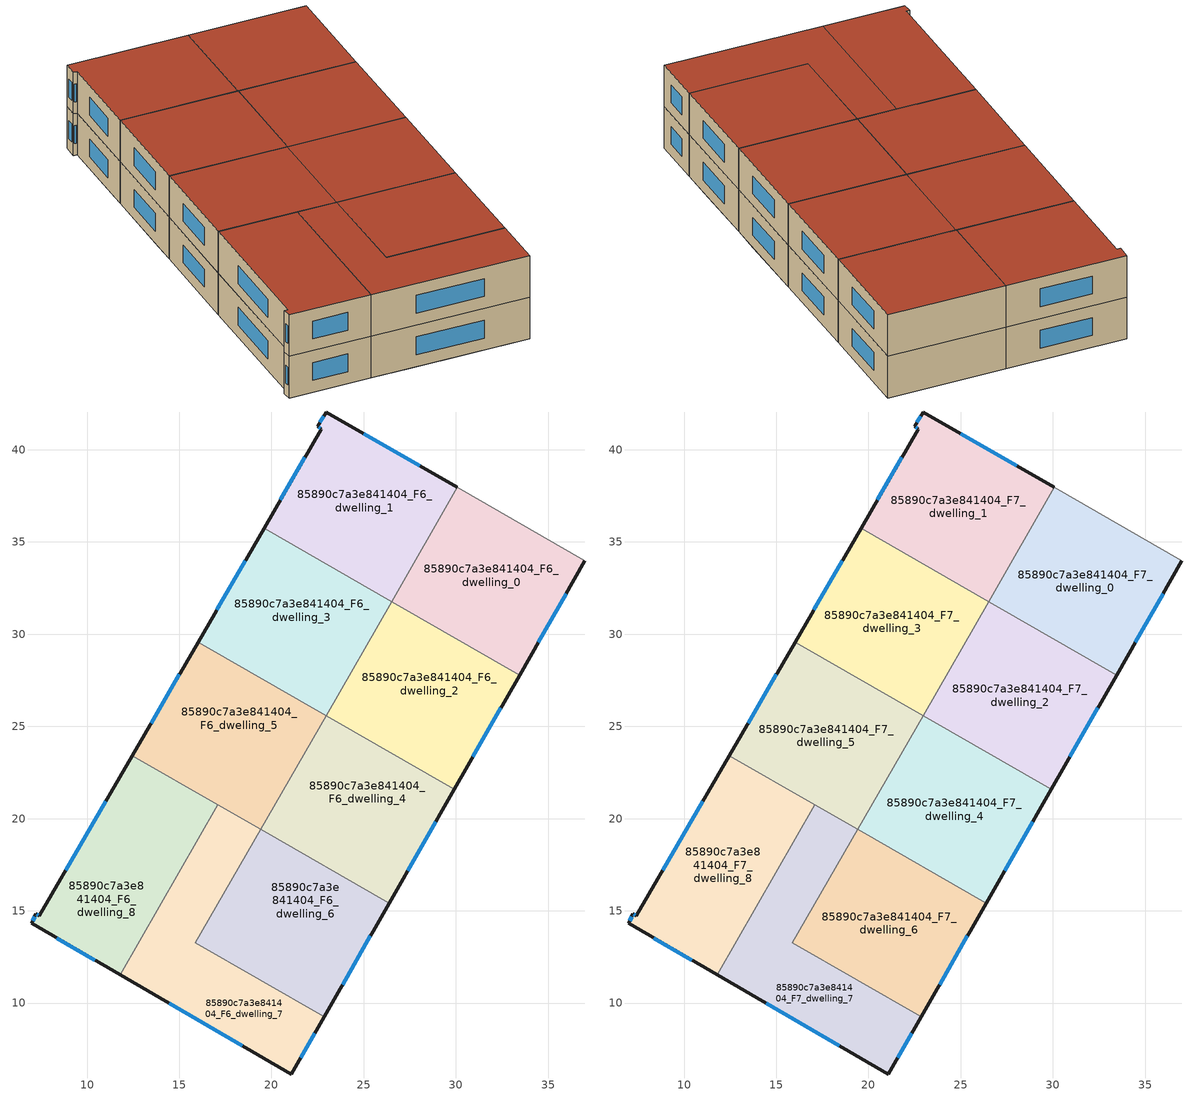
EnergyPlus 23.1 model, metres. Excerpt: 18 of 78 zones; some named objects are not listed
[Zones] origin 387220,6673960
85890c7a3e841404_F6_dwelling_0
 floor to 85890c7a3e841404_F5_dwelling_0 (EU_floor_Construction): 36.99,33.98 33.8,28.4 26.86,32.39 30.07,37.96 z18
 floor to 85890c7a3e841404_F5_dwelling_2 (EU_floor_Construction): 33.8,28.4 33.45,27.78 26.52,31.77 26.88,32.38 z18
 floor to 85890c7a3e841404_F5_dwelling_3 (EU_floor_Construction): 26.88,32.38 26.52,31.77 26.51,31.77 26.86,32.39 z18
 wall outside (EU_wall_Construction): 33.45,27.78 36.99,33.98 z18:21
 wall to 85890c7a3e841404_F6_dwelling_1 (EU_wall_Construction): 30.07,37.96 26.51,31.77 19.59,35.75 z18:21
 wall adiabatic (EU_wall_Construction): 36.99,33.98 30.07,37.96 z18:21
 wall to 85890c7a3e841404_F6_dwelling_2 (EU_wall_Construction): 26.52,31.77 33.45,27.78 z18:21
 wall to 85890c7a3e841404_F6_dwelling_3 (EU_wall_Construction): 19.59,35.75 26.51,31.77 26.52,31.77 z18:21
 window (EU_Window_Construction): 34.46,29.55 35.98,32.21 z18.86:20.14
85890c7a3e841404_F6_dwelling_1
 floor to 85890c7a3e841404_F5_dwelling_1 (EU_floor_Construction): 30.07,37.96 26.86,32.39 19.95,36.37 22.71,41.12 22.5,41.28 22.96,42.05 z18
 floor adiabatic (EU_floor_Construction): 26.86,32.39 26.51,31.77 19.59,35.75 19.95,36.37 z18
 wall outside (EU_wall_Construction): 30.07,37.96 22.96,42.05 22.5,41.28 22.71,41.12 19.59,35.75 z18:21
 window (EU_Window_Construction): 21.82,39.58 20.48,37.28 / 22.56,41.23 22.65,41.16 / 22.83,41.83 22.63,41.5 / 28.04,39.13 24.99,40.88 z18.86:20.14
85890c7a3e841404_F6_dwelling_2
 floor to 85890c7a3e841404_F5_dwelling_2 (EU_floor_Construction): 33.45,27.78 30.61,22.82 23.67,26.82 26.52,31.76 z18
 floor to 85890c7a3e841404_F5_dwelling_4 (EU_floor_Construction): 30.61,22.82 29.91,21.59 22.96,25.58 23.67,26.82 z18
 wall outside (EU_wall_Construction): 29.91,21.59 33.45,27.78 z18:21
 wall to 85890c7a3e841404_F6_dwelling_3 (EU_wall_Construction): 26.52,31.76 22.96,25.58 z18:21
 wall to 85890c7a3e841404_F6_dwelling_4 (EU_wall_Construction): 22.96,25.58 29.91,21.59 z18:21
 window (EU_Window_Construction): 30.92,23.36 32.44,26.01 z18.86:20.14
85890c7a3e841404_F6_dwelling_3
 floor to 85890c7a3e841404_F5_dwelling_3 (EU_floor_Construction): 26.52,31.76 23.67,26.82 16.73,30.81 19.59,35.75 z18
 floor to 85890c7a3e841404_F5_dwelling_5 (EU_floor_Construction): 23.67,26.82 22.96,25.58 16.02,29.58 16.73,30.81 z18
 wall outside (EU_wall_Construction): 19.59,35.75 16.02,29.58 z18:21
 wall to 85890c7a3e841404_F6_dwelling_5 (EU_wall_Construction): 16.02,29.58 22.96,25.58 z18:21
 window (EU_Window_Construction): 18.57,33.99 17.04,31.34 z18.86:20.14
85890c7a3e841404_F6_dwelling_4
 floor to 85890c7a3e841404_F5_dwelling_4 (EU_floor_Construction): 29.91,21.59 27.43,17.26 20.48,21.26 22.96,25.58 z18
 floor to 85890c7a3e841404_F5_dwelling_6 (EU_floor_Construction): 27.43,17.26 26.37,15.41 19.41,19.41 20.48,21.26 z18
 wall outside (EU_wall_Construction): 26.37,15.41 29.91,21.59 z18:21
 wall to 85890c7a3e841404_F6_dwelling_6 (EU_wall_Construction): 19.41,19.41 26.37,15.41 z18:21
 wall to 85890c7a3e841404_F6_dwelling_5 (EU_wall_Construction): 22.96,25.58 19.41,19.41 z18:21
 window (EU_Window_Construction): 27.38,17.17 28.9,19.82 z18.86:20.14
85890c7a3e841404_F6_dwelling_5
 floor to 85890c7a3e841404_F5_dwelling_5 (EU_floor_Construction): 22.96,25.58 20.47,21.26 13.52,25.26 16.02,29.58 z18
 floor to 85890c7a3e841404_F5_dwelling_7 (EU_floor_Construction): 20.47,21.26 19.41,19.41 12.45,23.42 13.52,25.26 z18
 wall outside (EU_wall_Construction): 16.02,29.58 12.45,23.42 z18:21
 wall to 85890c7a3e841404_F6_dwelling_8 (EU_wall_Construction): 12.45,23.42 17.09,20.75 z18:21
 wall to 85890c7a3e841404_F6_dwelling_7 (EU_wall_Construction): 17.09,20.75 19.41,19.41 z18:21
 window (EU_Window_Construction): 15,27.82 13.47,25.18 z18.86:20.14
85890c7a3e841404_F6_dwelling_6
 floor to 85890c7a3e841404_F5_dwelling_6 (EU_floor_Construction): 26.37,15.41 24.26,11.71 17.29,15.72 19.41,19.41 z18
 floor to 85890c7a3e841404_F5_dwelling_8 (EU_floor_Construction): 24.26,11.71 22.85,9.25 15.88,13.26 17.29,15.71 z18
 floor adiabatic (EU_floor_Construction): 19.41,19.41 17.29,15.71 15.87,13.26 z18
 wall outside (EU_wall_Construction): 22.85,9.25 26.37,15.41 z18:21
 wall to 85890c7a3e841404_F6_dwelling_7 (EU_wall_Construction): 19.41,19.41 15.87,13.26 22.85,9.25 z18:21
 window (EU_Window_Construction): 23.85,11.01 25.37,13.65 z18.86:20.14
85890c7a3e841404_F6_dwelling_7
 floor to 85890c7a3e841404_F5_dwelling_8 (EU_floor_Construction): 22.85,9.25 21.08,6.15 14.11,10.19 15.88,13.26 z18
 floor to 85890c7a3e841404_F5_dwelling_7 (EU_floor_Construction): 19.41,19.41 17.29,15.72 14.96,17.06 17.09,20.75 z18
 floor to 85890c7a3e841404_F5_dwelling_9 (EU_floor_Construction): 17.29,15.72 14.11,10.19 11.79,11.54 14.96,17.06 z18
 wall outside (EU_wall_Construction): 11.79,11.54 21.08,6.15 22.85,9.25 z18:21
 wall to 85890c7a3e841404_F6_dwelling_8 (EU_wall_Construction): 17.09,20.75 11.79,11.54 z18:21
 window (EU_Window_Construction): 21.58,7.04 22.34,8.36 / 14.44,10 18.42,7.69 z18.86:20.14
85890c7a3e841404_F6_dwelling_8
 floor to 85890c7a3e841404_F5_dwelling_7 (EU_floor_Construction): 17.09,20.75 14.96,17.06 10.31,19.73 12.45,23.42 z18
 floor to 85890c7a3e841404_F5_dwelling_9 (EU_floor_Construction): 14.96,17.06 11.79,11.54 6.99,14.32 7.22,14.84 7.42,14.73 10.31,19.73 z18
 wall outside (EU_wall_Construction): 12.45,23.42 7.42,14.73 7.22,14.84 6.99,14.32 11.79,11.54 z18:21
 window (EU_Window_Construction): 8.36,13.52 10.42,12.33 / 7.15,14.69 7.06,14.47 / 7.36,14.76 7.27,14.81 / 11.01,20.94 8.86,17.21 z18.86:20.14
85890c7a3e841404_F7_dwelling_0
 floor to 85890c7a3e841404_F6_dwelling_0 (EU_floor_Construction): 36.99,33.98 33.45,27.78 26.51,31.77 30.07,37.96 z21
 wall outside (EU_wall_Construction): 33.45,27.78 36.99,33.98 z21:24
 wall to 85890c7a3e841404_F7_dwelling_1 (EU_wall_Construction): 30.07,37.96 26.51,31.77 19.59,35.75 z21:24
 wall adiabatic (EU_wall_Construction): 36.99,33.98 30.07,37.96 z21:24
 wall to 85890c7a3e841404_F7_dwelling_2 (EU_wall_Construction): 26.52,31.77 33.45,27.78 z21:24
 wall to 85890c7a3e841404_F7_dwelling_3 (EU_wall_Construction): 19.59,35.75 26.51,31.77 26.52,31.77 z21:24
 window (EU_Window_Construction): 34.46,29.55 35.98,32.21 z21.86:23.14
 roof outside (EU_roof_Construction): 33.45,27.78 36.99,33.98 30.07,37.96 26.51,31.77 z24
85890c7a3e841404_F7_dwelling_1
 floor to 85890c7a3e841404_F6_dwelling_1 (EU_floor_Construction): 30.07,37.96 26.51,31.77 19.59,35.75 22.71,41.12 22.5,41.28 22.96,42.05 z21
 wall outside (EU_wall_Construction): 30.07,37.96 22.96,42.05 22.5,41.28 22.71,41.12 19.59,35.75 z21:24
 window (EU_Window_Construction): 21.82,39.58 20.48,37.28 / 22.56,41.23 22.65,41.16 / 22.83,41.83 22.63,41.5 / 28.04,39.13 24.99,40.88 z21.86:23.14
 roof outside (EU_roof_Construction): 26.51,31.77 30.07,37.96 22.96,42.05 22.5,41.28 22.71,41.12 19.59,35.75 z24
85890c7a3e841404_F7_dwelling_2
 floor to 85890c7a3e841404_F6_dwelling_2 (EU_floor_Construction): 33.45,27.78 29.91,21.59 22.96,25.58 26.52,31.76 z21
 wall outside (EU_wall_Construction): 29.91,21.59 33.45,27.78 z21:24
 wall to 85890c7a3e841404_F7_dwelling_3 (EU_wall_Construction): 26.52,31.76 22.96,25.58 z21:24
 wall to 85890c7a3e841404_F7_dwelling_4 (EU_wall_Construction): 22.96,25.58 29.91,21.59 z21:24
 window (EU_Window_Construction): 30.92,23.36 32.44,26.01 z21.86:23.14
 roof outside (EU_roof_Construction): 29.91,21.59 33.45,27.78 26.52,31.76 22.96,25.58 z24
85890c7a3e841404_F7_dwelling_3
 floor to 85890c7a3e841404_F6_dwelling_3 (EU_floor_Construction): 26.52,31.76 22.96,25.58 16.02,29.58 19.59,35.75 z21
 wall outside (EU_wall_Construction): 19.59,35.75 16.02,29.58 z21:24
 wall to 85890c7a3e841404_F7_dwelling_5 (EU_wall_Construction): 16.02,29.58 22.96,25.58 z21:24
 window (EU_Window_Construction): 18.57,33.99 17.04,31.34 z21.86:23.14
 roof outside (EU_roof_Construction): 22.96,25.58 26.52,31.76 19.59,35.75 16.02,29.58 z24
85890c7a3e841404_F7_dwelling_4
 floor to 85890c7a3e841404_F6_dwelling_4 (EU_floor_Construction): 29.91,21.59 26.37,15.41 19.41,19.41 22.96,25.58 z21
 wall outside (EU_wall_Construction): 26.37,15.41 29.91,21.59 z21:24
 wall to 85890c7a3e841404_F7_dwelling_6 (EU_wall_Construction): 19.41,19.41 26.37,15.41 z21:24
 wall to 85890c7a3e841404_F7_dwelling_5 (EU_wall_Construction): 22.96,25.58 19.41,19.41 z21:24
 window (EU_Window_Construction): 27.38,17.17 28.9,19.82 z21.86:23.14
 roof outside (EU_roof_Construction): 26.37,15.41 29.91,21.59 22.96,25.58 19.41,19.41 z24
85890c7a3e841404_F7_dwelling_5
 floor to 85890c7a3e841404_F6_dwelling_5 (EU_floor_Construction): 22.96,25.58 19.41,19.41 12.45,23.42 16.02,29.58 z21
 wall outside (EU_wall_Construction): 16.02,29.58 12.45,23.42 z21:24
 wall to 85890c7a3e841404_F7_dwelling_8 (EU_wall_Construction): 12.45,23.42 17.09,20.75 z21:24
 wall to 85890c7a3e841404_F7_dwelling_7 (EU_wall_Construction): 17.09,20.75 19.41,19.41 z21:24
 window (EU_Window_Construction): 15,27.82 13.47,25.18 z21.86:23.14
 roof outside (EU_roof_Construction): 19.41,19.41 22.96,25.58 16.02,29.58 12.45,23.42 z24
85890c7a3e841404_F7_dwelling_6
 floor to 85890c7a3e841404_F6_dwelling_6 (EU_floor_Construction): 26.37,15.41 22.85,9.25 15.87,13.26 19.41,19.41 z21
 wall outside (EU_wall_Construction): 22.85,9.25 26.37,15.41 z21:24
 wall to 85890c7a3e841404_F7_dwelling_7 (EU_wall_Construction): 19.41,19.41 15.87,13.26 22.85,9.25 z21:24
 window (EU_Window_Construction): 23.85,11.01 25.37,13.65 z21.86:23.14
 roof outside (EU_roof_Construction): 22.85,9.25 26.37,15.41 19.41,19.41 15.87,13.26 z24
85890c7a3e841404_F7_dwelling_7
 floor to 85890c7a3e841404_F6_dwelling_7 (EU_floor_Construction): 19.41,19.41 15.87,13.26 22.85,9.25 21.08,6.15 11.79,11.54 17.09,20.75 z21
 wall outside (EU_wall_Construction): 11.79,11.54 21.08,6.15 22.85,9.25 z21:24
 wall to 85890c7a3e841404_F7_dwelling_8 (EU_wall_Construction): 17.09,20.75 11.79,11.54 z21:24
 window (EU_Window_Construction): 21.58,7.04 22.34,8.36 / 14.44,10 18.42,7.69 z21.86:23.14
 roof outside (EU_roof_Construction): 21.08,6.15 22.85,9.25 15.87,13.26 19.41,19.41 17.09,20.75 11.79,11.54 z24
85890c7a3e841404_F7_dwelling_8
 floor to 85890c7a3e841404_F6_dwelling_8 (EU_floor_Construction): 17.09,20.75 11.79,11.54 6.99,14.32 7.22,14.84 7.42,14.73 12.45,23.42 z21
 wall outside (EU_wall_Construction): 12.45,23.42 7.42,14.73 7.22,14.84 6.99,14.32 11.79,11.54 z21:24
 window (EU_Window_Construction): 8.36,13.52 10.42,12.33 / 7.15,14.69 7.06,14.47 / 7.36,14.76 7.27,14.81 / 11.01,20.94 8.86,17.21 z21.86:23.14
 roof outside (EU_roof_Construction): 11.79,11.54 17.09,20.75 12.45,23.42 7.42,14.73 7.22,14.84 6.99,14.32 z24
[Building]
EU S2 Campaign: North Axis=0; Terrain=City; Solar Distribution=FullExterior
[Site:Location]
Helsinki-Vantaa.AP: Latitude=60.317; Longitude=24.963; Time Zone=2; Elevation=54.6
[SizingPeriod:WeatherFileDays]
AnnualSizingPeriod: Begin Month=1; Begin Day of Month=1; End Month=12; End Day of Month=31; Day of Week for Start Day=Monday; Use Weather File Daylight Saving Period=No; Use Weather File Rain and Snow Indicators=No
[MATERIAL]
EU_InternalMass_Material: Roughness=MediumRough; Thickness=0.1; Conductivity=1; Density=1800; Specific Heat=900; Thermal Absorptance=0.9; Solar Absorptance=0.7; Visible Absorptance=0.7
[MATERIAL:NOMASS] Roughness=MediumRough; Thermal Absorptance=0.9; Solar Absorptance=0.7; Visible Absorptance=0.7
Name | Thermal Resistance
EU_wall_NoMass | 1.10183
EU_roof_NoMass; EU_floor_NoMass | 1.70606
[WINDOWMATERIAL:SIMPLEGLAZINGSYSTEM]
EU_Window_SimpleGlazing: UFactor=3.11035; Solar Heat Gain Coefficient=0.8; Visible Transmittance=0.8
[CONSTRUCTION]
EU_wall_Construction: EU_wall_NoMass
EU_roof_Construction: EU_roof_NoMass
EU_floor_Construction: EU_floor_NoMass
EU_Window_Construction: EU_Window_SimpleGlazing
EU_InternalMass_Construction: EU_InternalMass_Material
[ZONE] Type=1; Multiplier=1; Ceiling Height=autocalculate; Floor Area=autocalculate; Part of Total Floor Area=Yes
Name | Volume
85890c7a3e841404_F6_dwelling_0; 85890c7a3e841404_F7_dwelling_0 | 171.264
85890c7a3e841404_F6_dwelling_1; 85890c7a3e841404_F7_dwelling_1 | 171.254
85890c7a3e841404_F6_dwelling_2; 85890c7a3e841404_F7_dwelling_2 | 171.248
85890c7a3e841404_F6_dwelling_3; 85890c7a3e841404_F7_dwelling_3 | 171.253
85890c7a3e841404_F6_dwelling_4; 85890c7a3e841404_F7_dwelling_4 | 171.289
85890c7a3e841404_F6_dwelling_5; 85890c7a3e841404_F7_dwelling_5 | 171.267
85890c7a3e841404_F6_dwelling_6; 85890c7a3e841404_F7_dwelling_6 | 171.259
85890c7a3e841404_F6_dwelling_7; 85890c7a3e841404_F7_dwelling_7 | 171.247
85890c7a3e841404_F6_dwelling_8; 85890c7a3e841404_F7_dwelling_8 | 171.272
[INTERNALMASS] Construction=EU_InternalMass_Construction
Name | Zone or ZoneList | Surface Area
85890c7a3e841404_F6_dwelling_0_EU_InternalMass | 85890c7a3e841404_F6_dwelling_0 | 57.094
85890c7a3e841404_F6_dwelling_1_EU_InternalMass | 85890c7a3e841404_F6_dwelling_1 | 57.086
85890c7a3e841404_F6_dwelling_2_EU_InternalMass | 85890c7a3e841404_F6_dwelling_2 | 57.0819
85890c7a3e841404_F6_dwelling_3_EU_InternalMass | 85890c7a3e841404_F6_dwelling_3 | 57.0848
85890c7a3e841404_F6_dwelling_4_EU_InternalMass | 85890c7a3e841404_F6_dwelling_4 | 57.0962
85890c7a3e841404_F6_dwelling_5_EU_InternalMass | 85890c7a3e841404_F6_dwelling_5 | 57.0985
85890c7a3e841404_F6_dwelling_6_EU_InternalMass | 85890c7a3e841404_F6_dwelling_6 | 57.0859
85890c7a3e841404_F6_dwelling_7_EU_InternalMass | 85890c7a3e841404_F6_dwelling_7 | 57.0824
85890c7a3e841404_F6_dwelling_8_EU_InternalMass | 85890c7a3e841404_F6_dwelling_8 | 57.0917
85890c7a3e841404_F7_dwelling_0_EU_InternalMass | 85890c7a3e841404_F7_dwelling_0 | 57.094
85890c7a3e841404_F7_dwelling_1_EU_InternalMass | 85890c7a3e841404_F7_dwelling_1 | 57.086
85890c7a3e841404_F7_dwelling_2_EU_InternalMass | 85890c7a3e841404_F7_dwelling_2 | 57.0819
85890c7a3e841404_F7_dwelling_3_EU_InternalMass | 85890c7a3e841404_F7_dwelling_3 | 57.0848
85890c7a3e841404_F7_dwelling_4_EU_InternalMass | 85890c7a3e841404_F7_dwelling_4 | 57.0962
85890c7a3e841404_F7_dwelling_5_EU_InternalMass | 85890c7a3e841404_F7_dwelling_5 | 57.0985
85890c7a3e841404_F7_dwelling_6_EU_InternalMass | 85890c7a3e841404_F7_dwelling_6 | 57.0859
85890c7a3e841404_F7_dwelling_7_EU_InternalMass | 85890c7a3e841404_F7_dwelling_7 | 57.0824
85890c7a3e841404_F7_dwelling_8_EU_InternalMass | 85890c7a3e841404_F7_dwelling_8 | 57.0917
[OTHEREQUIPMENT] Fuel Type=Electricity; Design Level Calculation Method=Watts/Area; Power per Zone Floor Area=1; Fraction Latent=0; Fraction Radiant=0; Fraction Lost=0; Carbon Dioxide Generation Rate=0; EndUse Subcategory=EU_Step8_InternalGains
Name | Zone or ZoneList or Space or SpaceList | Schedule
EU_Step8_InternalGain_85890c7a3e841404_F6_dwelling_0_f000 | 85890c7a3e841404_F6_dwelling_0 | EU_Step8_GainSchedule_85890c7a3e841404_F6_dwelling_0_f000
EU_Step8_InternalGain_85890c7a3e841404_F6_dwelling_1_f000 | 85890c7a3e841404_F6_dwelling_1 | EU_Step8_GainSchedule_85890c7a3e841404_F6_dwelling_1_f000
EU_Step8_InternalGain_85890c7a3e841404_F6_dwelling_2_f000 | 85890c7a3e841404_F6_dwelling_2 | EU_Step8_GainSchedule_85890c7a3e841404_F6_dwelling_2_f000
EU_Step8_InternalGain_85890c7a3e841404_F6_dwelling_3_f000 | 85890c7a3e841404_F6_dwelling_3 | EU_Step8_GainSchedule_85890c7a3e841404_F6_dwelling_3_f000
EU_Step8_InternalGain_85890c7a3e841404_F6_dwelling_4_f000 | 85890c7a3e841404_F6_dwelling_4 | EU_Step8_GainSchedule_85890c7a3e841404_F6_dwelling_4_f000
EU_Step8_InternalGain_85890c7a3e841404_F6_dwelling_5_f000 | 85890c7a3e841404_F6_dwelling_5 | EU_Step8_GainSchedule_85890c7a3e841404_F6_dwelling_5_f000
EU_Step8_InternalGain_85890c7a3e841404_F6_dwelling_6_f000 | 85890c7a3e841404_F6_dwelling_6 | EU_Step8_GainSchedule_85890c7a3e841404_F6_dwelling_6_f000
EU_Step8_InternalGain_85890c7a3e841404_F6_dwelling_7_f000 | 85890c7a3e841404_F6_dwelling_7 | EU_Step8_GainSchedule_85890c7a3e841404_F6_dwelling_7_f000
EU_Step8_InternalGain_85890c7a3e841404_F6_dwelling_8_f000 | 85890c7a3e841404_F6_dwelling_8 | EU_Step8_GainSchedule_85890c7a3e841404_F6_dwelling_8_f000
EU_Step8_InternalGain_85890c7a3e841404_F7_dwelling_0_f000 | 85890c7a3e841404_F7_dwelling_0 | EU_Step8_GainSchedule_85890c7a3e841404_F7_dwelling_0_f000
EU_Step8_InternalGain_85890c7a3e841404_F7_dwelling_1_f000 | 85890c7a3e841404_F7_dwelling_1 | EU_Step8_GainSchedule_85890c7a3e841404_F7_dwelling_1_f000
EU_Step8_InternalGain_85890c7a3e841404_F7_dwelling_2_f000 | 85890c7a3e841404_F7_dwelling_2 | EU_Step8_GainSchedule_85890c7a3e841404_F7_dwelling_2_f000
EU_Step8_InternalGain_85890c7a3e841404_F7_dwelling_3_f000 | 85890c7a3e841404_F7_dwelling_3 | EU_Step8_GainSchedule_85890c7a3e841404_F7_dwelling_3_f000
EU_Step8_InternalGain_85890c7a3e841404_F7_dwelling_4_f000 | 85890c7a3e841404_F7_dwelling_4 | EU_Step8_GainSchedule_85890c7a3e841404_F7_dwelling_4_f000
EU_Step8_InternalGain_85890c7a3e841404_F7_dwelling_5_f000 | 85890c7a3e841404_F7_dwelling_5 | EU_Step8_GainSchedule_85890c7a3e841404_F7_dwelling_5_f000
EU_Step8_InternalGain_85890c7a3e841404_F7_dwelling_6_f000 | 85890c7a3e841404_F7_dwelling_6 | EU_Step8_GainSchedule_85890c7a3e841404_F7_dwelling_6_f000
EU_Step8_InternalGain_85890c7a3e841404_F7_dwelling_7_f000 | 85890c7a3e841404_F7_dwelling_7 | EU_Step8_GainSchedule_85890c7a3e841404_F7_dwelling_7_f000
EU_Step8_InternalGain_85890c7a3e841404_F7_dwelling_8_f000 | 85890c7a3e841404_F7_dwelling_8 | EU_Step8_GainSchedule_85890c7a3e841404_F7_dwelling_8_f000
[ZONEVENTILATION:DESIGNFLOWRATE] Schedule=EU_AlwaysOn; Design Flow Rate Calculation Method=AirChanges/Hour; Air Changes per Hour=0.756316; Ventilation Type=Natural; Fan Pressure Rise=0; Fan Total Efficiency=1; Constant Term Coefficient=1; Temperature Term Coefficient=0; Velocity Term Coefficient=0; Velocity Squared Term Coefficient=0; Minimum Indoor Temperature=-100; Maximum Indoor Temperature=100; Delta Temperature=-100; Minimum Outdoor Temperature=-100; Maximum Outdoor Temperature=100; Maximum Wind Speed=40
Name | Zone or ZoneList or Space or SpaceList
EU_ConstantAir_85890c7a3e841404_F6_dwelling_0 | 85890c7a3e841404_F6_dwelling_0
EU_ConstantAir_85890c7a3e841404_F6_dwelling_1 | 85890c7a3e841404_F6_dwelling_1
EU_ConstantAir_85890c7a3e841404_F6_dwelling_2 | 85890c7a3e841404_F6_dwelling_2
EU_ConstantAir_85890c7a3e841404_F6_dwelling_3 | 85890c7a3e841404_F6_dwelling_3
EU_ConstantAir_85890c7a3e841404_F6_dwelling_4 | 85890c7a3e841404_F6_dwelling_4
EU_ConstantAir_85890c7a3e841404_F6_dwelling_5 | 85890c7a3e841404_F6_dwelling_5
EU_ConstantAir_85890c7a3e841404_F6_dwelling_6 | 85890c7a3e841404_F6_dwelling_6
EU_ConstantAir_85890c7a3e841404_F6_dwelling_7 | 85890c7a3e841404_F6_dwelling_7
EU_ConstantAir_85890c7a3e841404_F6_dwelling_8 | 85890c7a3e841404_F6_dwelling_8
EU_ConstantAir_85890c7a3e841404_F7_dwelling_0 | 85890c7a3e841404_F7_dwelling_0
EU_ConstantAir_85890c7a3e841404_F7_dwelling_1 | 85890c7a3e841404_F7_dwelling_1
EU_ConstantAir_85890c7a3e841404_F7_dwelling_2 | 85890c7a3e841404_F7_dwelling_2
EU_ConstantAir_85890c7a3e841404_F7_dwelling_3 | 85890c7a3e841404_F7_dwelling_3
EU_ConstantAir_85890c7a3e841404_F7_dwelling_4 | 85890c7a3e841404_F7_dwelling_4
EU_ConstantAir_85890c7a3e841404_F7_dwelling_5 | 85890c7a3e841404_F7_dwelling_5
EU_ConstantAir_85890c7a3e841404_F7_dwelling_6 | 85890c7a3e841404_F7_dwelling_6
EU_ConstantAir_85890c7a3e841404_F7_dwelling_7 | 85890c7a3e841404_F7_dwelling_7
EU_ConstantAir_85890c7a3e841404_F7_dwelling_8 | 85890c7a3e841404_F7_dwelling_8
[HVACTEMPLATE:ZONE:IDEALLOADSAIRSYSTEM] System Availability Schedule=EU_AlwaysOn; Maximum Heating Supply Air Temperature=50; Minimum Cooling Supply Air Temperature=13; Maximum Heating Supply Air Humidity Ratio=0.0156; Minimum Cooling Supply Air Humidity Ratio=0.0077; Heating Limit=NoLimit; Cooling Limit=NoLimit; Heating Availability Schedule=EU_AlwaysOn; Cooling Availability Schedule=EU_CoolingOff; Dehumidification Control Type=ConstantSensibleHeatRatio; Cooling Sensible Heat Ratio=0.7; Dehumidification Setpoint=60; Humidification Control Type=None; Humidification Setpoint=30; Outdoor Air Method=None; Outdoor Air Flow Rate per Person=0.00944; Outdoor Air Flow Rate per Zone Floor Area=0; Outdoor Air Flow Rate per Zone=0; Demand Controlled Ventilation Type=None; Outdoor Air Economizer Type=NoEconomizer; Heat Recovery Type=None; Sensible Heat Recovery Effectiveness=0.7; Latent Heat Recovery Effectiveness=0.65
Name | Template Thermostat
85890c7a3e841404_F6_dwelling_0 | EU_HeatOnly_85890c7a3e841404_F6_dwelling_0
85890c7a3e841404_F6_dwelling_1 | EU_HeatOnly_85890c7a3e841404_F6_dwelling_1
85890c7a3e841404_F6_dwelling_2 | EU_HeatOnly_85890c7a3e841404_F6_dwelling_2
85890c7a3e841404_F6_dwelling_3 | EU_HeatOnly_85890c7a3e841404_F6_dwelling_3
85890c7a3e841404_F6_dwelling_4 | EU_HeatOnly_85890c7a3e841404_F6_dwelling_4
85890c7a3e841404_F6_dwelling_5 | EU_HeatOnly_85890c7a3e841404_F6_dwelling_5
85890c7a3e841404_F6_dwelling_6 | EU_HeatOnly_85890c7a3e841404_F6_dwelling_6
85890c7a3e841404_F6_dwelling_7 | EU_HeatOnly_85890c7a3e841404_F6_dwelling_7
85890c7a3e841404_F6_dwelling_8 | EU_HeatOnly_85890c7a3e841404_F6_dwelling_8
85890c7a3e841404_F7_dwelling_0 | EU_HeatOnly_85890c7a3e841404_F7_dwelling_0
85890c7a3e841404_F7_dwelling_1 | EU_HeatOnly_85890c7a3e841404_F7_dwelling_1
85890c7a3e841404_F7_dwelling_2 | EU_HeatOnly_85890c7a3e841404_F7_dwelling_2
85890c7a3e841404_F7_dwelling_3 | EU_HeatOnly_85890c7a3e841404_F7_dwelling_3
85890c7a3e841404_F7_dwelling_4 | EU_HeatOnly_85890c7a3e841404_F7_dwelling_4
85890c7a3e841404_F7_dwelling_5 | EU_HeatOnly_85890c7a3e841404_F7_dwelling_5
85890c7a3e841404_F7_dwelling_6 | EU_HeatOnly_85890c7a3e841404_F7_dwelling_6
85890c7a3e841404_F7_dwelling_7 | EU_HeatOnly_85890c7a3e841404_F7_dwelling_7
85890c7a3e841404_F7_dwelling_8 | EU_HeatOnly_85890c7a3e841404_F7_dwelling_8
[SIZING:ZONE] Zone Cooling Design Supply Air Temperature Input Method=SupplyAirTemperature; Zone Cooling Design Supply Air Temperature=13; Zone Heating Design Supply Air Temperature Input Method=SupplyAirTemperature; Zone Heating Design Supply Air Temperature=50; Zone Cooling Design Supply Air Humidity Ratio=0.008; Zone Heating Design Supply Air Humidity Ratio=0.008; Cooling Design Air Flow Method=DesignDay; Cooling Design Air Flow Rate=0; Cooling Minimum Air Flow per Zone Floor Area=0.000762; Cooling Minimum Air Flow=0; Cooling Minimum Air Flow Fraction=0.2; Heating Design Air Flow Method=DesignDay; Heating Design Air Flow Rate=0; Heating Maximum Air Flow per Zone Floor Area=0.002032; Heating Maximum Air Flow=0.141576; Heating Maximum Air Flow Fraction=0.3; Account for Dedicated Outdoor Air System=No; Dedicated Outdoor Air System Control Strategy=NeutralSupplyAir; Dedicated Outdoor Air Low Setpoint Temperature for Design=autosize; Dedicated Outdoor Air High Setpoint Temperature for Design=autosize; Zone Load Sizing Method=Sensible Load Only No Latent Load; Zone Latent Cooling Design Supply Air Humidity Ratio Input Method=HumidityRatioDifference; Zone Cooling Design Supply Air Humidity Ratio Difference=0.005; Zone Latent Heating Design Supply Air Humidity Ratio Input Method=HumidityRatioDifference; Zone Humidification Design Supply Air Humidity Ratio Difference=0.005
85890c7a3e841404_F6_dwelling_0; 85890c7a3e841404_F6_dwelling_1; 85890c7a3e841404_F6_dwelling_2; 85890c7a3e841404_F6_dwelling_3; 85890c7a3e841404_F6_dwelling_4; 85890c7a3e841404_F6_dwelling_5; 85890c7a3e841404_F6_dwelling_6; 85890c7a3e841404_F6_dwelling_7; 85890c7a3e841404_F6_dwelling_8; 85890c7a3e841404_F7_dwelling_0; 85890c7a3e841404_F7_dwelling_1; 85890c7a3e841404_F7_dwelling_2; 85890c7a3e841404_F7_dwelling_3; 85890c7a3e841404_F7_dwelling_4; 85890c7a3e841404_F7_dwelling_5; 85890c7a3e841404_F7_dwelling_6; 85890c7a3e841404_F7_dwelling_7; 85890c7a3e841404_F7_dwelling_8
[SCHEDULE:CONSTANT]
Name | Hourly Value
EU_AlwaysOn | 1
EU_CoolingOff | 0
[SCHEDULE:FILE] Column Number=1; Rows to Skip at Top=0; Number of Hours of Data=8760; Column Separator=Comma; Interpolate to Timestep=No; Minutes per Item=60; Adjust Schedule for Daylight Savings=Yes
Name | File
EU_Step8_GainSchedule_85890c7a3e841404_F6_dwelling_0_f000 | ../../schedules/85890c7a3e841404/85890c7a3e841404_F6_dwelling_0_f000_gain.csv
EU_Step8_GainSchedule_85890c7a3e841404_F6_dwelling_1_f000 | ../../schedules/85890c7a3e841404/85890c7a3e841404_F6_dwelling_1_f000_gain.csv
EU_Step8_GainSchedule_85890c7a3e841404_F6_dwelling_2_f000 | ../../schedules/85890c7a3e841404/85890c7a3e841404_F6_dwelling_2_f000_gain.csv
EU_Step8_GainSchedule_85890c7a3e841404_F6_dwelling_3_f000 | ../../schedules/85890c7a3e841404/85890c7a3e841404_F6_dwelling_3_f000_gain.csv
EU_Step8_GainSchedule_85890c7a3e841404_F6_dwelling_4_f000 | ../../schedules/85890c7a3e841404/85890c7a3e841404_F6_dwelling_4_f000_gain.csv
EU_Step8_GainSchedule_85890c7a3e841404_F6_dwelling_5_f000 | ../../schedules/85890c7a3e841404/85890c7a3e841404_F6_dwelling_5_f000_gain.csv
EU_Step8_GainSchedule_85890c7a3e841404_F6_dwelling_6_f000 | ../../schedules/85890c7a3e841404/85890c7a3e841404_F6_dwelling_6_f000_gain.csv
EU_Step8_GainSchedule_85890c7a3e841404_F6_dwelling_7_f000 | ../../schedules/85890c7a3e841404/85890c7a3e841404_F6_dwelling_7_f000_gain.csv
EU_Step8_GainSchedule_85890c7a3e841404_F6_dwelling_8_f000 | ../../schedules/85890c7a3e841404/85890c7a3e841404_F6_dwelling_8_f000_gain.csv
EU_Step8_GainSchedule_85890c7a3e841404_F7_dwelling_0_f000 | ../../schedules/85890c7a3e841404/85890c7a3e841404_F7_dwelling_0_f000_gain.csv
EU_Step8_GainSchedule_85890c7a3e841404_F7_dwelling_1_f000 | ../../schedules/85890c7a3e841404/85890c7a3e841404_F7_dwelling_1_f000_gain.csv
EU_Step8_GainSchedule_85890c7a3e841404_F7_dwelling_2_f000 | ../../schedules/85890c7a3e841404/85890c7a3e841404_F7_dwelling_2_f000_gain.csv
EU_Step8_GainSchedule_85890c7a3e841404_F7_dwelling_3_f000 | ../../schedules/85890c7a3e841404/85890c7a3e841404_F7_dwelling_3_f000_gain.csv
EU_Step8_GainSchedule_85890c7a3e841404_F7_dwelling_4_f000 | ../../schedules/85890c7a3e841404/85890c7a3e841404_F7_dwelling_4_f000_gain.csv
EU_Step8_GainSchedule_85890c7a3e841404_F7_dwelling_5_f000 | ../../schedules/85890c7a3e841404/85890c7a3e841404_F7_dwelling_5_f000_gain.csv
EU_Step8_GainSchedule_85890c7a3e841404_F7_dwelling_6_f000 | ../../schedules/85890c7a3e841404/85890c7a3e841404_F7_dwelling_6_f000_gain.csv
EU_Step8_GainSchedule_85890c7a3e841404_F7_dwelling_7_f000 | ../../schedules/85890c7a3e841404/85890c7a3e841404_F7_dwelling_7_f000_gain.csv
EU_Step8_GainSchedule_85890c7a3e841404_F7_dwelling_8_f000 | ../../schedules/85890c7a3e841404/85890c7a3e841404_F7_dwelling_8_f000_gain.csv
